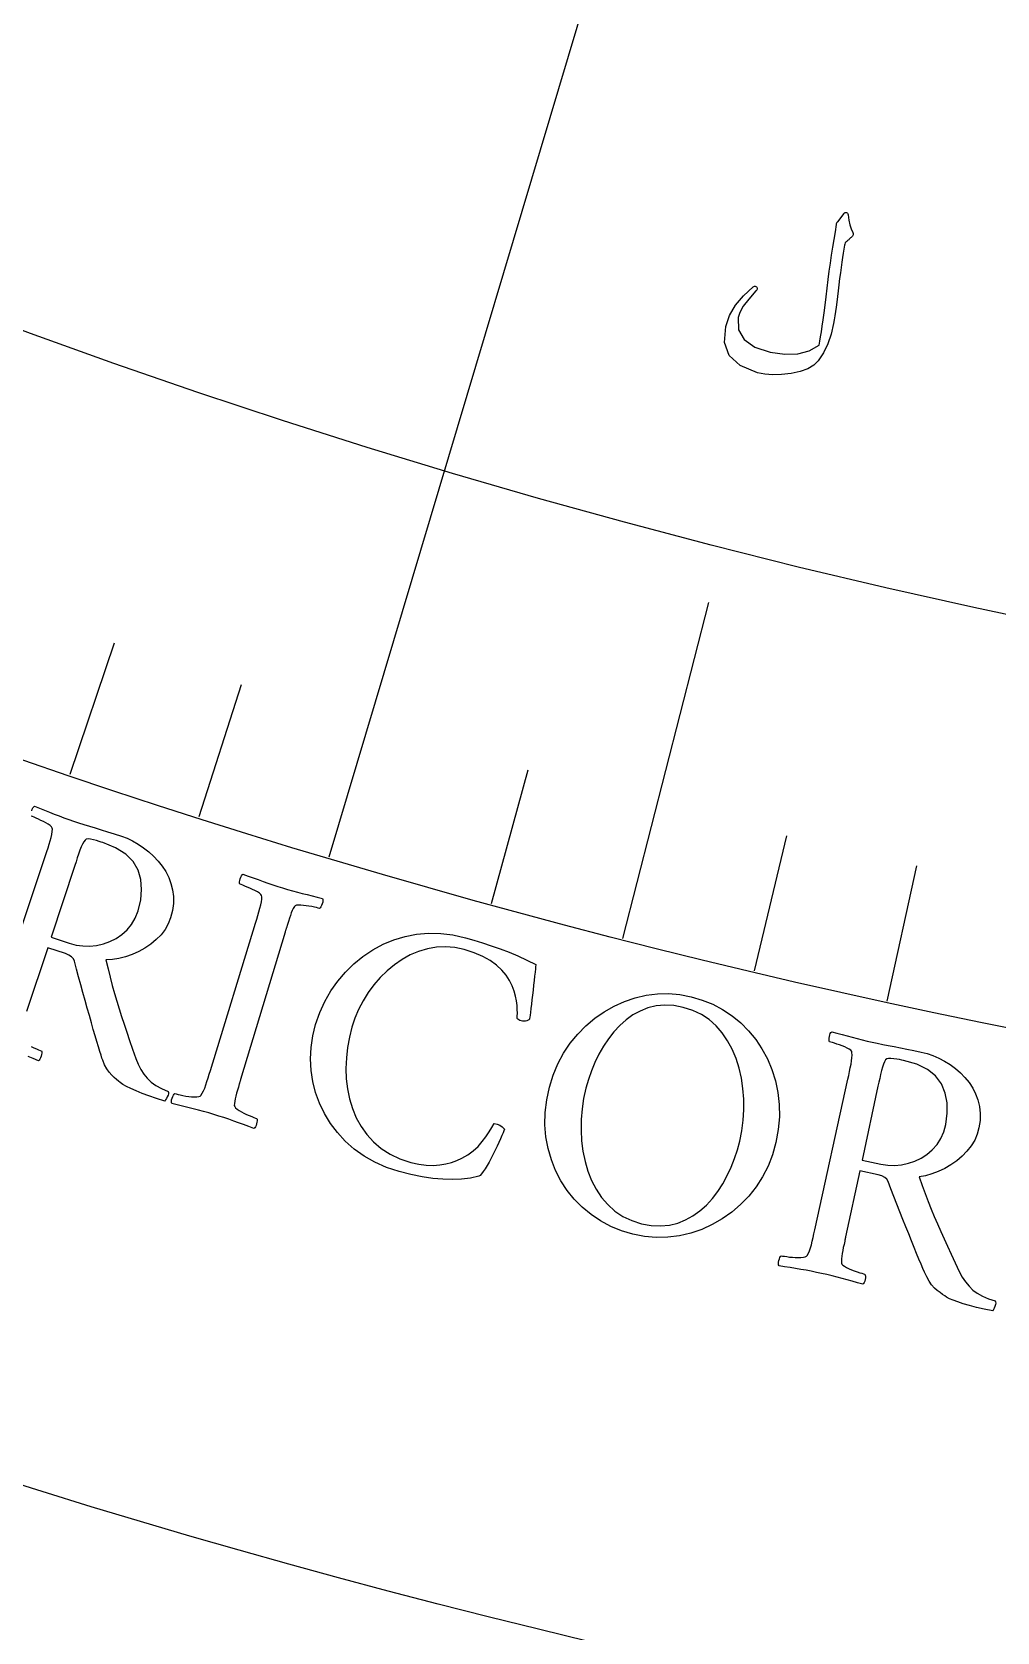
# Model space of a CAD drawing. Header units: millimetres. Extents: x -68 to 67, y -67 to 79.
# Drawn here: x -17.47 to -10.7, y -56.84 to -45.63 of the extents above; entities that cross this region are included whole.
import ezdxf

# ---------------------------------------------------------------- set-up
doc = ezdxf.new("R2010")
doc.units = ezdxf.units.MM
for name, color, linetype in [('CUT_OUTER', 1, 'Continuous'), ('ENGRAVE', 7, 'Continuous'), ('ENGRAVE_FINE', 8, 'Continuous'), ('TEXT', 5, 'Continuous')]:
    doc.layers.add(name, color=color, linetype=linetype)

msp = doc.modelspace()

# ---------------------------------------------------------------- linework, layer by layer
at = {"layer": 'CUT_OUTER'}
msp.add_arc((0, -0.0003), 67.4997, 179.84931, 4.094999, dxfattribs=at)
at = {"layer": 'ENGRAVE'}
for points in [[(-15.3823, -51.4106), (-13.0604, -43.6505)], [(-13.3235, -51.9822), (-12.7202, -49.6283)]]:
    msp.add_lwpolyline(points, dxfattribs=at)
for radius in [66.15, 66.15, 64.3781, 61.0875, 61.0875, 58.4888, 53.6625, 53.6625, 50.8275]:
    msp.add_circle((0, 0), radius, dxfattribs=at)
at = {"layer": 'ENGRAVE_FINE'}
for points in [[(-17.197, -50.8323), (-16.8855, -49.9116)], [(-16.2923, -51.1295), (-15.9972, -50.2034)], [(-14.2444, -51.7374), (-13.9864, -50.8003)], [(-12.3983, -52.2106), (-12.1737, -51.2649)], [(-11.4689, -52.4226), (-11.2612, -51.473)]]:
    msp.add_lwpolyline(points, dxfattribs=at)
at = {"layer": 'TEXT'}
for points in [[(-11.7718, -46.9023), (-11.7681, -46.8984), (-11.764, -46.896), (-11.7596, -46.895), (-11.7547, -46.8956), (-11.7502, -46.8976), (-11.7468, -46.9011), (-11.7446, -46.9061), (-11.7435, -46.9125), (-11.7384, -46.9498), (-11.7313, -46.9827), (-11.7221, -47.0113), (-11.7108, -47.0354), (-11.7077, -47.0438), (-11.7084, -47.0524), (-11.7129, -47.0614), (-11.7211, -47.0705), (-11.7259, -47.0747), (-11.7305, -47.0788), (-11.7348, -47.0827), (-11.739, -47.0865), (-11.7429, -47.09), (-11.7465, -47.0932), (-11.7498, -47.0961), (-11.7529, -47.0987), (-11.7581, -47.1035), (-11.7626, -47.1096), (-11.7662, -47.1172), (-11.769, -47.1261), (-11.7737, -47.1521), (-11.7783, -47.1805), (-11.783, -47.2114), (-11.7878, -47.2447), (-11.7926, -47.2805), (-11.7976, -47.3187), (-11.8029, -47.3592), (-11.8083, -47.4022), (-11.8132, -47.4452), (-11.818, -47.4856), (-11.8228, -47.5233), (-11.8277, -47.5584), (-11.8325, -47.5909), (-11.8372, -47.621), (-11.8418, -47.6487), (-11.8462, -47.6739), (-11.8626, -47.7479), (-11.8859, -47.816), (-11.9162, -47.8783), (-11.9536, -47.9346), (-11.9841, -47.9656), (-12.0257, -47.9908), (-12.0783, -48.0103), (-12.1419, -48.0241), (-12.2092, -48.0317), (-12.271, -48.0333), (-12.3274, -48.029), (-12.3782, -48.0188), (-12.4994, -47.9691), (-12.5769, -47.8986), (-12.6108, -47.8075), (-12.6012, -47.696), (-12.5737, -47.6182), (-12.5324, -47.5458), (-12.4772, -47.4789), (-12.4082, -47.4173), (-12.4033, -47.414), (-12.3987, -47.4123), (-12.3943, -47.4124), (-12.3901, -47.4142), (-12.386, -47.4171), (-12.3831, -47.4203), (-12.3815, -47.4238), (-12.3811, -47.4276), (-12.3815, -47.4329), (-12.3829, -47.4377), (-12.3854, -47.4421), (-12.389, -47.446), (-12.44, -47.503), (-12.478, -47.5531), (-12.5029, -47.596), (-12.5148, -47.632), (-12.5109, -47.7173), (-12.4719, -47.7862), (-12.398, -47.8388), (-12.289, -47.8749), (-12.1862, -47.8897), (-12.0948, -47.8862), (-12.015, -47.8646), (-11.9467, -47.8248), (-11.9414, -47.7987), (-11.9358, -47.768), (-11.93, -47.7328), (-11.9239, -47.693), (-11.9177, -47.6486), (-11.9113, -47.5994), (-11.9048, -47.5454), (-11.8981, -47.4866), (-11.8906, -47.4261), (-11.8829, -47.3667), (-11.875, -47.3082), (-11.867, -47.2508), (-11.8588, -47.1944), (-11.8503, -47.1391), (-11.8414, -47.0849), (-11.8322, -47.0317), (-11.8253, -46.98), (-11.8236, -46.9743), (-11.8215, -46.9692), (-11.8188, -46.9645), (-11.8158, -46.9604)], [(-16.7215, -51.7894), (-16.7024, -51.7124), (-16.6961, -51.639), (-16.7024, -51.5694), (-16.7214, -51.5035), (-16.7558, -51.4434), (-16.8082, -51.3914), (-16.8787, -51.3473), (-16.9673, -51.3111), (-16.9797, -51.3072), (-16.9949, -51.3026), (-17.0132, -51.2974), (-17.0344, -51.2916), (-17.0551, -51.2871), (-17.0717, -51.286), (-17.0843, -51.2883), (-17.0928, -51.294), (-17.1014, -51.3056), (-17.1102, -51.3213), (-17.1193, -51.3413), (-17.1286, -51.3654), (-17.138, -51.3917), (-17.1473, -51.4182), (-17.1564, -51.445), (-17.1655, -51.4719), (-17.3303, -51.9742), (-17.2032, -52.0163), (-17.1564, -52.0288), (-17.1089, -52.0355), (-17.0607, -52.0364), (-17.0119, -52.0315), (-16.9639, -52.021), (-16.9183, -52.0048), (-16.8752, -51.9831), (-16.8345, -51.9557), (-16.7979, -51.9227), (-16.7669, -51.884), (-16.7414, -51.8396), (-16.7215, -51.7894)], [(-15.708, -51.6293), (-15.6729, -51.6397), (-15.6382, -51.6494), (-15.6038, -51.6586), (-15.5697, -51.6671), (-15.5354, -51.6755), (-15.5004, -51.6842), (-15.4647, -51.6933), (-15.4282, -51.7027), (-15.4258, -51.7099), (-15.4253, -51.7185), (-15.4268, -51.7285), (-15.4301, -51.74), (-15.4345, -51.7512), (-15.4391, -51.7603), (-15.444, -51.7673), (-15.449, -51.7723), (-15.4579, -51.7699), (-15.4699, -51.767), (-15.4852, -51.7637), (-15.5036, -51.76), (-15.5234, -51.7564), (-15.5427, -51.7533), (-15.5615, -51.751), (-15.5799, -51.7493), (-15.5964, -51.7489), (-15.6095, -51.7505), (-15.6192, -51.7542), (-15.6255, -51.7599), (-15.6328, -51.7722), (-15.6399, -51.7866), (-15.6468, -51.8032), (-15.6535, -51.8218), (-15.6602, -51.8419), (-15.667, -51.863), (-15.6739, -51.8851), (-15.681, -51.9082), (-15.6821, -51.9119), (-15.6832, -51.9157), (-15.6844, -51.9194), (-15.6855, -51.9231), (-15.6866, -51.9268), (-15.6877, -51.9305), (-15.6889, -51.9343), (-15.69, -51.938), (-16.0024, -52.9723), (-16.0036, -52.976), (-16.0047, -52.9798), (-16.0058, -52.9835), (-16.0069, -52.9872), (-16.0081, -52.9909), (-16.0092, -52.9946), (-16.0103, -52.9984), (-16.0114, -53.0021), (-16.0183, -53.0251), (-16.0247, -53.0471), (-16.0306, -53.0681), (-16.036, -53.088), (-16.0406, -53.1067), (-16.0438, -53.1239), (-16.0458, -53.1397), (-16.0464, -53.1539), (-16.0439, -53.1613), (-16.0375, -53.1695), (-16.0272, -53.1785), (-16.0132, -53.1883), (-15.9967, -53.1982), (-15.9794, -53.2076), (-15.9613, -53.2163), (-15.9423, -53.2245), (-15.9243, -53.2316), (-15.9093, -53.2374), (-15.8973, -53.2417), (-15.8883, -53.2447), (-15.8867, -53.2516), (-15.8865, -53.2601), (-15.8875, -53.2702), (-15.89, -53.282), (-15.8935, -53.2935), (-15.8978, -53.3027), (-15.903, -53.3096), (-15.9091, -53.3142), (-15.9455, -53.3007), (-15.9813, -53.2875), (-16.0162, -53.2747), (-16.0505, -53.2623), (-16.0846, -53.2502), (-16.1194, -53.2385), (-16.1547, -53.227), (-16.1907, -53.2158), (-16.2259, -53.2053), (-16.2616, -53.1952), (-16.2977, -53.1854), (-16.3343, -53.176), (-16.3712, -53.1667), (-16.4086, -53.1575), (-16.4463, -53.1483), (-16.4843, -53.1391), (-16.4868, -53.1319), (-16.4873, -53.1233), (-16.4858, -53.1133), (-16.4823, -53.1018), (-16.4777, -53.0907), (-16.4729, -53.0816), (-16.468, -53.0747), (-16.4628, -53.0698), (-16.4537, -53.0724), (-16.4413, -53.0755), (-16.4257, -53.0791), (-16.4068, -53.0831), (-16.3864, -53.087), (-16.3662, -53.0899), (-16.3462, -53.0919), (-16.3265, -53.093), (-16.309, -53.0928), (-16.2955, -53.091), (-16.2862, -53.0876), (-16.281, -53.0825), (-16.2717, -53.068), (-16.2628, -53.0509), (-16.2543, -53.0313), (-16.2462, -53.0092), (-16.2383, -52.9854), (-16.2303, -52.9605), (-16.2222, -52.9348), (-16.2139, -52.908), (-15.8973, -51.8749), (-15.8891, -51.848), (-15.8814, -51.8219), (-15.874, -51.7964), (-15.867, -51.7717), (-15.8611, -51.7484), (-15.8569, -51.727), (-15.8546, -51.7077), (-15.854, -51.6903), (-15.8551, -51.6824), (-15.8606, -51.6741), (-15.8705, -51.6654), (-15.8848, -51.6565), (-15.9015, -51.6475), (-15.9189, -51.6389), (-15.9368, -51.6305), (-15.9554, -51.6225), (-15.9727, -51.6154), (-15.9872, -51.6096), (-15.9988, -51.6053), (-16.0076, -51.6023), (-16.009, -51.5954), (-16.0091, -51.5869), (-16.0079, -51.5768), (-16.0053, -51.565), (-16.0017, -51.5536), (-15.9972, -51.5445), (-15.992, -51.5376), (-15.9861, -51.533), (-15.9503, -51.5455), (-15.9149, -51.5581), (-15.8798, -51.5707), (-15.845, -51.5833), (-15.8105, -51.5957), (-15.7762, -51.6075), (-15.742, -51.6187), (-15.708, -51.6293)], [(-14.426, -51.9779), (-14.3668, -51.9949), (-14.3066, -52.0135), (-14.2454, -52.0337), (-14.1831, -52.0554), (-14.1203, -52.0792), (-14.0578, -52.1055), (-13.9954, -52.1344), (-13.9331, -52.1658), (-13.9334, -52.1691), (-13.9344, -52.1792), (-13.936, -52.1959), (-13.9382, -52.2194), (-13.941, -52.2473), (-13.9442, -52.2775), (-13.9478, -52.3099), (-13.9519, -52.3445), (-13.956, -52.3794), (-13.9599, -52.4127), (-13.9634, -52.4445), (-13.9668, -52.4746), (-13.9697, -52.5009), (-13.9722, -52.5211), (-13.9742, -52.5352), (-13.9758, -52.5432), (-13.9771, -52.5482), (-13.9809, -52.5526), (-13.9872, -52.5563), (-13.9959, -52.5593), (-14.0059, -52.5614), (-14.0158, -52.5621), (-14.0257, -52.5614), (-14.0356, -52.5595), (-14.0438, -52.5568), (-14.0512, -52.5533), (-14.0577, -52.5491), (-14.0633, -52.544), (-14.0624, -52.5275), (-14.0622, -52.5068), (-14.0627, -52.4818), (-14.0639, -52.4527), (-14.0672, -52.4206), (-14.074, -52.3869), (-14.0843, -52.3516), (-14.0981, -52.3147), (-14.1166, -52.2774), (-14.1411, -52.241), (-14.1715, -52.2055), (-14.208, -52.1708), (-14.2517, -52.1383), (-14.3043, -52.1092), (-14.3657, -52.0835), (-14.4359, -52.0612), (-14.5015, -52.047), (-14.5661, -52.0414), (-14.6299, -52.0441), (-14.6927, -52.0552), (-14.754, -52.0737), (-14.813, -52.0986), (-14.8698, -52.1297), (-14.9243, -52.1672), (-14.9759, -52.2099), (-15.0237, -52.2566), (-15.0677, -52.3075), (-15.108, -52.3624), (-15.144, -52.4203), (-15.1749, -52.4797), (-15.2008, -52.5407), (-15.2217, -52.6034), (-15.2398, -52.6747), (-15.2528, -52.7468), (-15.2609, -52.8196), (-15.2639, -52.8933), (-15.2614, -52.9664), (-15.2529, -53.0376), (-15.2384, -53.1071), (-15.218, -53.1747), (-15.1911, -53.2393), (-15.1576, -53.2997), (-15.1174, -53.3559), (-15.0704, -53.4079), (-15.0164, -53.4543), (-14.9547, -53.4939), (-14.8855, -53.5265), (-14.8087, -53.5523), (-14.7536, -53.5651), (-14.7016, -53.5724), (-14.6526, -53.5741), (-14.6066, -53.5702), (-14.5637, -53.5622), (-14.5236, -53.5518), (-14.4864, -53.5389), (-14.4521, -53.5235), (-14.4092, -53.4992), (-14.3708, -53.4716), (-14.3369, -53.4408), (-14.3076, -53.4067), (-14.2822, -53.372), (-14.2599, -53.339), (-14.2409, -53.3079), (-14.225, -53.2786), (-14.204, -53.2835), (-14.185, -53.292), (-14.1679, -53.3039), (-14.1527, -53.3193), (-14.1562, -53.3301), (-14.1619, -53.345), (-14.1698, -53.364), (-14.1801, -53.3871), (-14.1918, -53.4127), (-14.2044, -53.4393), (-14.2177, -53.4668), (-14.2317, -53.4954), (-14.2461, -53.5235), (-14.2603, -53.5498), (-14.2744, -53.5742), (-14.2884, -53.5969), (-14.3016, -53.6165), (-14.3132, -53.6319), (-14.3234, -53.6429), (-14.3321, -53.6496), (-14.3912, -53.6615), (-14.4529, -53.6689), (-14.5171, -53.6718), (-14.5838, -53.6703), (-14.6541, -53.6641), (-14.7288, -53.6529), (-14.8078, -53.6367), (-14.8913, -53.6154), (-14.979, -53.5867), (-15.0606, -53.551), (-15.1361, -53.5082), (-15.2055, -53.4585), (-15.2683, -53.403), (-15.3241, -53.3431), (-15.373, -53.2786), (-15.4148, -53.2097), (-15.4494, -53.1374), (-15.4764, -53.063), (-15.4959, -52.9862), (-15.5079, -52.9073), (-15.5121, -52.8271), (-15.5083, -52.7468), (-15.4965, -52.6663), (-15.4767, -52.5856), (-15.448, -52.5023), (-15.4127, -52.4238), (-15.3706, -52.3502), (-15.3218, -52.2814), (-15.2673, -52.218), (-15.2082, -52.1604), (-15.1444, -52.1087), (-15.0759, -52.0629), (-15.0036, -52.0239), (-14.9282, -51.9926), (-14.8497, -51.969), (-14.7681, -51.9531), (-14.6843, -51.9456), (-14.5994, -51.9473), (-14.5133, -51.958), (-14.426, -51.9779)], [(-12.8444, -52.3911), (-12.7664, -52.4142), (-12.6926, -52.4441), (-12.6228, -52.4809), (-12.5571, -52.5247), (-12.4961, -52.5746), (-12.4408, -52.6299), (-12.3911, -52.6906), (-12.3469, -52.7568), (-12.3089, -52.8275), (-12.2777, -52.9019), (-12.2533, -52.9801), (-12.2357, -53.0619), (-12.2259, -53.1467), (-12.2249, -53.2336), (-12.2327, -53.3226), (-12.2494, -53.4137), (-12.273, -53.4984), (-12.304, -53.5783), (-12.3424, -53.6533), (-12.3882, -53.7234), (-12.4402, -53.7882), (-12.497, -53.8472), (-12.5588, -53.9003), (-12.6256, -53.9476), (-12.6962, -53.9883), (-12.7698, -54.0215), (-12.8462, -54.0473), (-12.9255, -54.0657), (-13.0065, -54.076), (-13.0879, -54.0776), (-13.1698, -54.0705), (-13.2522, -54.0546), (-13.3315, -54.0311), (-13.4068, -54.0004), (-13.4781, -53.9626), (-13.5454, -53.9177), (-13.6076, -53.8666), (-13.6636, -53.8101), (-13.7134, -53.7482), (-13.757, -53.6809), (-13.794, -53.6092), (-13.8237, -53.534), (-13.8461, -53.4553), (-13.8614, -53.373), (-13.8686, -53.2882), (-13.867, -53.2019), (-13.8565, -53.114), (-13.8374, -53.0245), (-13.8113, -52.9404), (-13.7782, -52.8612), (-13.7381, -52.7868), (-13.691, -52.7172), (-13.6383, -52.653), (-13.5811, -52.5948), (-13.5195, -52.5425), (-13.4534, -52.4962), (-13.3838, -52.4565), (-13.3116, -52.4241), (-13.2368, -52.3989), (-13.1593, -52.381), (-13.0806, -52.371), (-13.0018, -52.3693), (-12.9231, -52.376), (-12.8444, -52.3911)], [(-12.8992, -52.4657), (-12.9655, -52.4534), (-13.0287, -52.45), (-13.089, -52.4555), (-13.1463, -52.4698), (-13.2004, -52.4915), (-13.2514, -52.5192), (-13.2992, -52.5528), (-13.3439, -52.5923), (-13.3852, -52.6368), (-13.4234, -52.6851), (-13.4583, -52.7372), (-13.4899, -52.7931), (-13.5181, -52.8514), (-13.5428, -52.9106), (-13.5639, -52.9708), (-13.5814, -53.0318), (-13.5973, -53.1039), (-13.6083, -53.177), (-13.6144, -53.2513), (-13.6155, -53.3266), (-13.6115, -53.4015), (-13.6021, -53.4745), (-13.5873, -53.5454), (-13.567, -53.6144), (-13.5411, -53.6799), (-13.5093, -53.7408), (-13.4718, -53.7969), (-13.4284, -53.8482), (-13.3789, -53.8932), (-13.3229, -53.9305), (-13.2603, -53.9599), (-13.1912, -53.9815), (-13.1231, -53.994), (-13.0581, -53.9975), (-12.9964, -53.992), (-12.9379, -53.9775), (-12.8827, -53.9553), (-12.8307, -53.9268), (-12.782, -53.892), (-12.7365, -53.851), (-12.6945, -53.8049), (-12.6561, -53.7551), (-12.6215, -53.7016), (-12.5905, -53.6444), (-12.5632, -53.5851), (-12.5396, -53.525), (-12.5196, -53.4642), (-12.5033, -53.4027), (-12.489, -53.3304), (-12.4795, -53.2573), (-12.475, -53.1833), (-12.4753, -53.1086), (-12.4807, -53.0344), (-12.4915, -52.9623), (-12.5076, -52.8923), (-12.529, -52.8243), (-12.5558, -52.7598), (-12.5879, -52.7001), (-12.6253, -52.6453), (-12.668, -52.5953), (-12.7165, -52.5515), (-12.7712, -52.5153), (-12.8321, -52.4867), (-12.8992, -52.4657)], [(-11.2299, -52.7793), (-11.1891, -52.7898), (-11.1483, -52.8039), (-11.1077, -52.8215), (-11.0671, -52.8428), (-11.0277, -52.8672), (-10.9907, -52.8945), (-10.956, -52.9245), (-10.9237, -52.9573), (-10.8946, -52.9928), (-10.8697, -53.0309), (-10.849, -53.0716), (-10.8326, -53.1148), (-10.8215, -53.1605), (-10.8165, -53.2083), (-10.8179, -53.2584), (-10.8256, -53.3106), (-10.8376, -53.3541), (-10.8556, -53.3957), (-10.8796, -53.4355), (-10.9097, -53.4733), (-10.9442, -53.5086), (-10.9817, -53.5406), (-11.0222, -53.5693), (-11.0656, -53.5947), (-11.1106, -53.6162), (-11.1554, -53.633), (-11.2001, -53.6452), (-11.2446, -53.6528), (-11.2233, -53.713), (-11.2021, -53.7708), (-11.1811, -53.8263), (-11.1601, -53.8795), (-11.1388, -53.9314), (-11.1168, -53.9833), (-11.0941, -54.0352), (-11.0706, -54.087), (-11.0461, -54.1402), (-11.02, -54.1962), (-10.9925, -54.2549), (-10.9634, -54.3164), (-10.9428, -54.3552), (-10.9201, -54.3899), (-10.8954, -54.4203), (-10.8686, -54.4464), (-10.838, -54.4692), (-10.8017, -54.4895), (-10.7597, -54.5072), (-10.712, -54.5223), (-10.7091, -54.5294), (-10.7085, -54.5382), (-10.7103, -54.5489), (-10.7144, -54.5615), (-10.7193, -54.5736), (-10.7232, -54.5828), (-10.7264, -54.5893), (-10.7286, -54.593), (-10.7887, -54.5806), (-10.8432, -54.5681), (-10.8923, -54.5554), (-10.9358, -54.5426), (-10.9737, -54.5302), (-11.0058, -54.5183), (-11.0323, -54.5071), (-11.0531, -54.4965), (-11.066, -54.4879), (-11.0812, -54.4773), (-11.0986, -54.4647), (-11.1183, -54.4502), (-11.1385, -54.4326), (-11.1575, -54.4108), (-11.1753, -54.3847), (-11.1919, -54.3544), (-11.1986, -54.34), (-11.2074, -54.3201), (-11.2185, -54.2949), (-11.2318, -54.2642), (-11.2468, -54.229), (-11.263, -54.1902), (-11.2804, -54.1479), (-11.299, -54.102), (-11.3185, -54.0535), (-11.3386, -54.0034), (-11.3594, -53.9516), (-11.3807, -53.8982), (-11.402, -53.8443), (-11.4228, -53.7909), (-11.4429, -53.7382), (-11.4625, -53.6861), (-11.4719, -53.6702), (-11.4866, -53.6571), (-11.5065, -53.6469), (-11.5316, -53.6395), (-11.6601, -53.6117), (-11.7603, -54.0725), (-11.7611, -54.0763), (-11.762, -54.0801), (-11.7628, -54.0839), (-11.7636, -54.0877), (-11.7644, -54.0915), (-11.7653, -54.0953), (-11.7661, -54.0991), (-11.7669, -54.1029), (-11.7719, -54.1264), (-11.7766, -54.1489), (-11.7808, -54.1703), (-11.7846, -54.1906), (-11.7877, -54.2095), (-11.7896, -54.2269), (-11.7902, -54.2428), (-11.7898, -54.2571), (-11.7866, -54.2642), (-11.7796, -54.2719), (-11.7687, -54.28), (-11.7539, -54.2887), (-11.7367, -54.2973), (-11.7188, -54.3052), (-11.7, -54.3125), (-11.6804, -54.3191), (-11.6619, -54.3249), (-11.6465, -54.3294), (-11.6342, -54.3328), (-11.625, -54.335), (-11.6229, -54.3417), (-11.6219, -54.3502), (-11.6222, -54.3604), (-11.6237, -54.3724), (-11.6263, -54.3841), (-11.6299, -54.3936), (-11.6345, -54.4009), (-11.6402, -54.4059), (-11.6776, -54.3954), (-11.7143, -54.3851), (-11.7501, -54.3751), (-11.7852, -54.3654), (-11.8202, -54.3561), (-11.8558, -54.3471), (-11.8919, -54.3385), (-11.9287, -54.3302), (-11.9646, -54.3225), (-12.001, -54.3152), (-12.0378, -54.3083), (-12.075, -54.3018), (-12.1126, -54.2955), (-12.1505, -54.2893), (-12.1888, -54.2831), (-12.2275, -54.277), (-12.2305, -54.27), (-12.2317, -54.2614), (-12.231, -54.2513), (-12.2284, -54.2396), (-12.2247, -54.2281), (-12.2207, -54.2187), (-12.2163, -54.2114), (-12.2115, -54.2062), (-12.2022, -54.208), (-12.1896, -54.2101), (-12.1738, -54.2124), (-12.1546, -54.215), (-12.134, -54.2172), (-12.1136, -54.2185), (-12.0936, -54.2189), (-12.0738, -54.2185), (-12.0563, -54.2169), (-12.0431, -54.214), (-12.0341, -54.2099), (-12.0293, -54.2045), (-12.0211, -54.1892), (-12.0136, -54.1714), (-12.0067, -54.1512), (-12.0004, -54.1286), (-11.9944, -54.1042), (-11.9884, -54.0788), (-11.9823, -54.0525), (-11.9762, -54.0251), (-11.7448, -52.9697), (-11.7388, -52.9423), (-11.7331, -52.9156), (-11.7278, -52.8896), (-11.7228, -52.8644), (-11.7187, -52.8407), (-11.7163, -52.8191), (-11.7155, -52.7996), (-11.7163, -52.7823), (-11.718, -52.7744), (-11.7242, -52.7666), (-11.7347, -52.7588), (-11.7496, -52.751), (-11.767, -52.7434), (-11.7847, -52.7362), (-11.8029, -52.7294), (-11.8214, -52.723), (-11.8388, -52.7173), (-11.8533, -52.7128), (-11.865, -52.7095), (-11.8738, -52.7072), (-11.8758, -52.7005), (-11.8766, -52.692), (-11.8761, -52.6818), (-11.8745, -52.6699), (-11.8718, -52.6582), (-11.8681, -52.6487), (-11.8635, -52.6415), (-11.8579, -52.6364), (-11.8213, -52.6461), (-11.7852, -52.6557), (-11.7497, -52.6654), (-11.7146, -52.6752), (-11.6797, -52.6846), (-11.645, -52.6936), (-11.6102, -52.702), (-11.5755, -52.7099), (-11.5389, -52.7177), (-11.5008, -52.7256), (-11.4612, -52.7334), (-11.4201, -52.7411), (-11.3769, -52.7493), (-11.3308, -52.7584), (-11.2818, -52.7684), (-11.2299, -52.7793)], [(-11.0582, -53.2867), (-11.0475, -53.208), (-11.049, -53.1344), (-11.0628, -53.0659), (-11.0888, -53.0024), (-11.1295, -52.9464), (-11.1872, -52.9003), (-11.262, -52.864), (-11.354, -52.8375), (-11.3667, -52.835), (-11.3824, -52.8321), (-11.4011, -52.8289), (-11.4228, -52.8254), (-11.4438, -52.8231), (-11.4605, -52.8238), (-11.4727, -52.8275), (-11.4805, -52.8341), (-11.4879, -52.8465), (-11.495, -52.8631), (-11.5019, -52.8839), (-11.5085, -52.9089), (-11.515, -52.936), (-11.5214, -52.9634), (-11.5276, -52.991), (-11.5337, -53.0187), (-11.6436, -53.5358), (-11.5127, -53.5641), (-11.4649, -53.5714), (-11.4169, -53.573), (-11.3689, -53.5687), (-11.3208, -53.5586), (-11.2742, -53.5429), (-11.2307, -53.522), (-11.1902, -53.4957), (-11.1527, -53.4642), (-11.1198, -53.4274), (-11.0931, -53.3856), (-11.0726, -53.3387), (-11.0582, -53.2867)]]:
    msp.add_lwpolyline(points, close=True, dxfattribs=at)
for points in [[(-17.4668, -51.0885), (-17.4629, -51.0771), (-17.4582, -51.0681), (-17.4528, -51.0614), (-17.4467, -51.057), (-17.4114, -51.0705), (-17.3765, -51.084), (-17.3422, -51.0975), (-17.3084, -51.1109), (-17.2748, -51.1241), (-17.2411, -51.1367), (-17.2075, -51.1488), (-17.1739, -51.1604), (-17.1383, -51.1721), (-17.1012, -51.184), (-17.0627, -51.196), (-17.0227, -51.2081), (-16.9806, -51.2209), (-16.9358, -51.2349), (-16.8881, -51.2501), (-16.8377, -51.2665), (-16.8377, -51.2665), (-16.7982, -51.2813), (-16.7592, -51.2997), (-16.7207, -51.3217), (-16.6827, -51.3471), (-16.6462, -51.3757), (-16.6123, -51.4067), (-16.581, -51.4403), (-16.5524, -51.4764), (-16.5273, -51.5148), (-16.5066, -51.5554), (-16.4905, -51.598), (-16.4788, -51.6428), (-16.4726, -51.6894), (-16.4729, -51.7375), (-16.4796, -51.7871), (-16.4929, -51.8382), (-16.5095, -51.8802), (-16.5318, -51.9196), (-16.56, -51.9565), (-16.5939, -51.9909), (-16.632, -52.0223), (-16.6728, -52.0501), (-16.7161, -52.0743), (-16.762, -52.0949), (-16.809, -52.1114), (-16.8553, -52.1233), (-16.9011, -52.1306), (-16.9462, -52.1333), (-16.9315, -52.1955), (-16.9167, -52.2553), (-16.9017, -52.3127), (-16.8865, -52.3678), (-16.871, -52.4218), (-16.8547, -52.4757), (-16.8376, -52.5298), (-16.8199, -52.5838), (-16.8012, -52.6393), (-16.7813, -52.6978), (-16.7603, -52.7591), (-16.738, -52.8234), (-16.7216, -52.8642), (-16.7028, -52.9011), (-16.6815, -52.9339), (-16.6577, -52.9628), (-16.6297, -52.9888), (-16.5957, -53.0128), (-16.5559, -53.0349), (-16.5102, -53.0551), (-16.508, -53.0624), (-16.5084, -53.0713), (-16.5113, -53.0818), (-16.5167, -53.0938), (-16.5229, -53.1053), (-16.5278, -53.1141), (-16.5316, -53.1202), (-16.5342, -53.1236), (-16.5926, -53.1048), (-16.6455, -53.0865), (-16.6929, -53.0686), (-16.7348, -53.0513), (-16.7711, -53.0348), (-16.8019, -53.0195), (-16.827, -53.0055), (-16.8465, -52.9928), (-16.8584, -52.9828), (-16.8723, -52.9706), (-16.8883, -52.9563), (-16.9063, -52.9397), (-16.9245, -52.9201), (-16.9411, -52.8963), (-16.956, -52.8685), (-16.9692, -52.8366), (-16.9743, -52.8216), (-16.981, -52.8009), (-16.9893, -52.7745), (-16.9992, -52.7426), (-17.0103, -52.706), (-17.0222, -52.6657), (-17.035, -52.6218), (-17.0486, -52.5741), (-17.0628, -52.5238), (-17.0774, -52.4718), (-17.0924, -52.4181), (-17.1079, -52.3627), (-17.1233, -52.3068), (-17.1382, -52.2516), (-17.1525, -52.197), (-17.1664, -52.1431), (-17.1741, -52.1263), (-17.1872, -52.1117), (-17.2059, -52.0994), (-17.2301, -52.0893), (-17.3549, -52.0479), (-17.504, -52.4953)], [(-17.7136, -52.4249), (-17.3701, -51.4005), (-17.3612, -51.3738), (-17.3527, -51.3479), (-17.3446, -51.3227), (-17.3369, -51.2982), (-17.3303, -51.275), (-17.3256, -51.2538), (-17.3226, -51.2345), (-17.3216, -51.2172), (-17.3225, -51.2092), (-17.3277, -51.2008), (-17.3374, -51.1919), (-17.3514, -51.1825), (-17.3678, -51.1731), (-17.3847, -51.164), (-17.402, -51.1553), (-17.4197, -51.147), (-17.4364, -51.1395), (-17.4503, -51.1334), (-17.4616, -51.1288), (-17.4701, -51.1257)], [(-17.4698, -52.7404), (-17.4511, -52.749), (-17.4333, -52.7567), (-17.4185, -52.7629), (-17.4067, -52.7675), (-17.3977, -52.7707), (-17.3963, -52.7777), (-17.3963, -52.7862), (-17.3977, -52.7963), (-17.4004, -52.8081), (-17.4042, -52.8194), (-17.4089, -52.8285), (-17.4143, -52.8352), (-17.4205, -52.8396), (-17.4565, -52.8251), (-17.4918, -52.8109)]]:
    msp.add_lwpolyline(points, dxfattribs=at)

doc.saveas('drawing.dxf')
